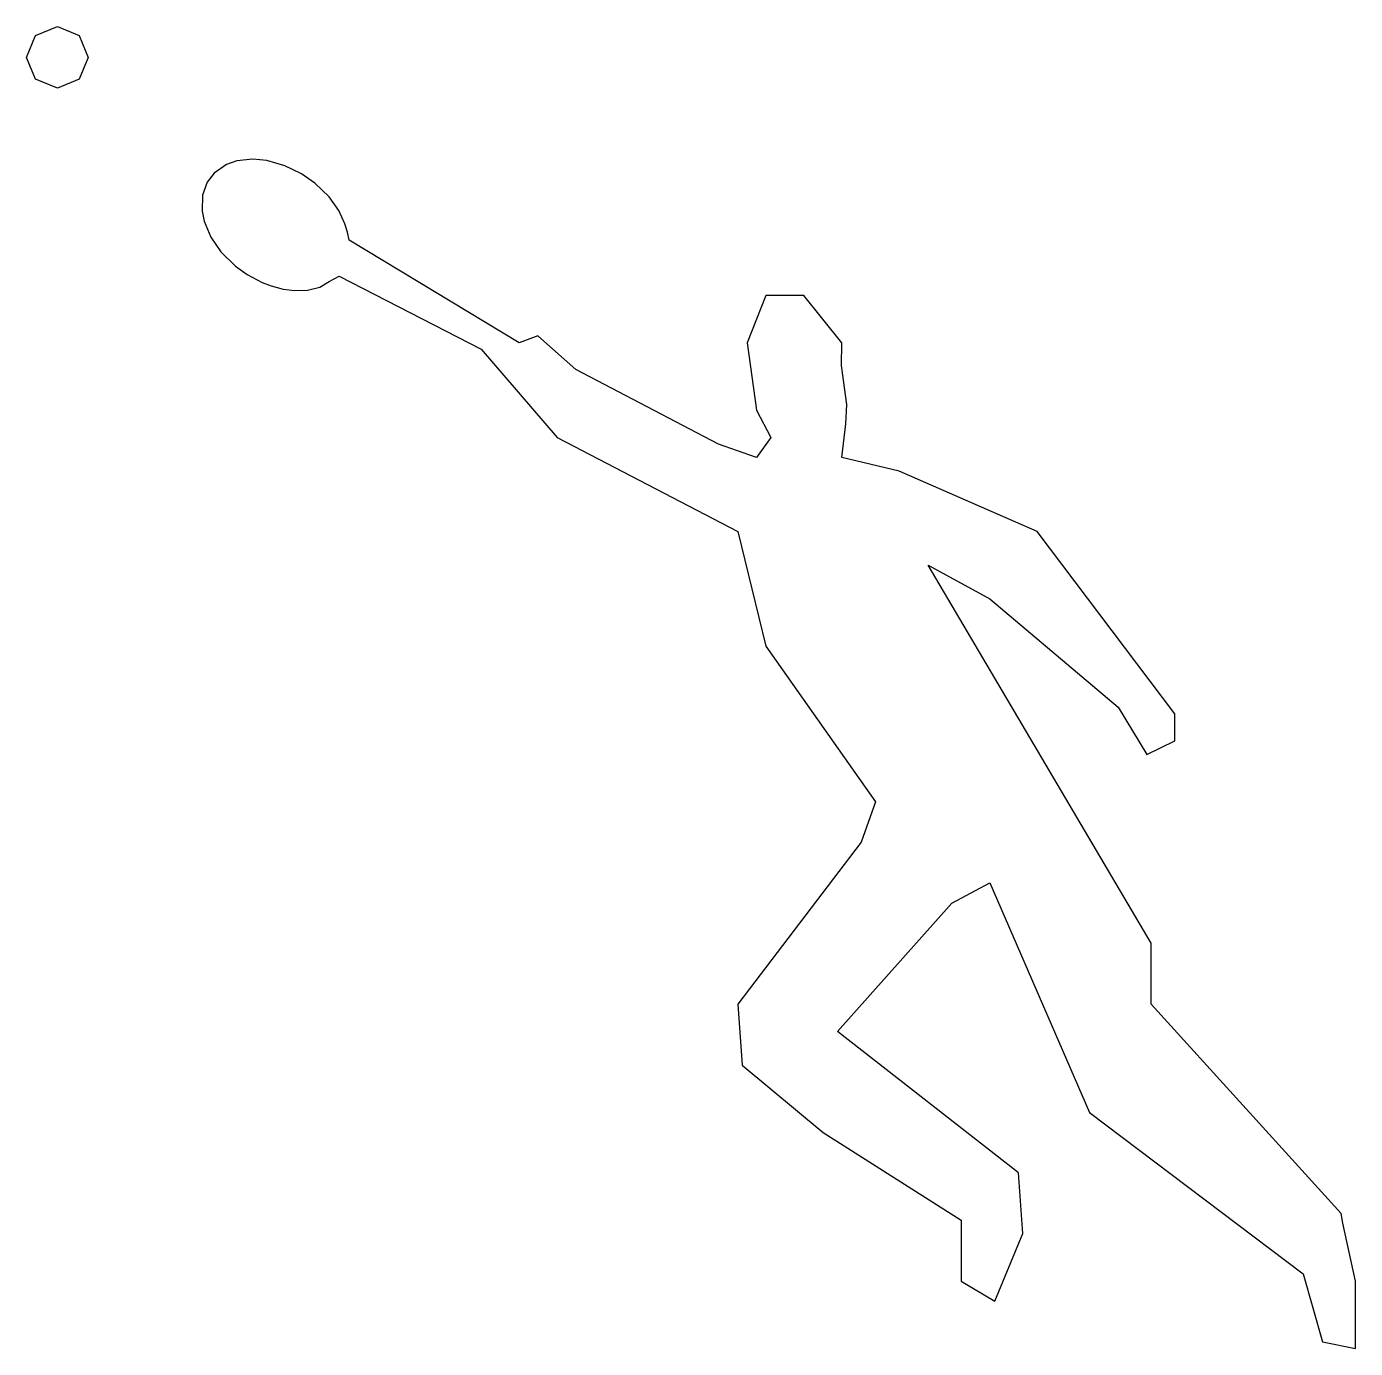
# Model space of a CAD drawing. Extents: x 327 to 2180, y 2100 to 3943.
import ezdxf

# ---------------------------------------------------------------- set-up
doc = ezdxf.new("R2010")
doc.units = 0
doc.header["$LTSCALE"] = 50
doc.layers.get('0').update_dxf_attribs({"linetype": 'CONTINUOUS'})

msp = doc.modelspace()

# ---------------------------------------------------------------- linework, layer by layer
at = {"color": 0, "linetype": 'CONTINUOUS'}
for points in [[(339.909835, 3930.883468), (370.319535, 3943.481568), (400.729135, 3930.883468), (413.319435, 3900.491968), (400.729135, 3870.079568), (370.319535, 3857.481568), (339.909835, 3870.079568), (327.319535, 3900.491968)], [(777.319535, 3645.481568), (774.785235, 3656.951168), (771.082335, 3668.456368), (762.654835, 3687.137268), (749.210835, 3706.124868), (729.411735, 3725.096468), (710.600735, 3738.090868), (687.389735, 3749.370168), (662.165135, 3756.672368), (642.618235, 3758.559068), (620.524535, 3756.212868), (605.915135, 3751.142568), (588.714035, 3739.307668), (578.929935, 3726.609168), (572.551835, 3708.634368), (571.989335, 3686.149968), (574.967335, 3671.971768), (584.112435, 3649.774868), (598.244235, 3629.189468), (618.488835, 3609.443368), (634.747235, 3597.766668), (655.637335, 3586.708968), (668.246935, 3581.825268), (684.897335, 3577.445468), (701.352335, 3575.506968), (718.991035, 3576.179668), (736.065235, 3580.164068), (749.480601, 3587.836225), (763.074242, 3595.381693), (961.319535, 3493.481568), (1067.319535, 3370.481568), (1319.319535, 3239.481568), (1358.319535, 3079.481568), (1511.319535, 2862.481568), (1491.319535, 2806.481568), (1319.319535, 2580.481568), (1325.319535, 2495.481568), (1438.319535, 2401.481568), (1630.319535, 2279.481568), (1630.319535, 2194.481568), (1677.319535, 2166.481568), (1716.319535, 2260.481568), (1710.319535, 2345.481568), (1458.319535, 2542.481568), (1617.319535, 2721.481568), (1670.319535, 2749.481568), (1809.319535, 2429.481568), (2107.319535, 2204.481568), (2134.319535, 2109.481568), (2180.319535, 2100.481568), (2180.319535, 2194.481568), (2162.920266, 2274.927603), (2160.319535, 2288.481568), (1895.319535, 2580.481568), (1895.319535, 2665.481568), (1584.319535, 3192.481568), (1670.319535, 3145.481568), (1849.319535, 2994.481568), (1889.319535, 2928.481568), (1928.319535, 2947.481568), (1928.319535, 2985.481568), (1736.319535, 3239.481568), (1544.319535, 3323.481568), (1464.319535, 3342.481568), (1469.643014, 3389.542127), (1471.153429, 3416.70588), (1463.601401, 3471.033415), (1464.319535, 3502.481568), (1411.319535, 3568.481568), (1358.319535, 3568.481568), (1332.319535, 3502.481568), (1345.319535, 3408.481568), (1365.319535, 3370.481568), (1345.319535, 3342.481568), (1292.319535, 3361.481568), (1093.319535, 3465.481568), (1040.319535, 3512.481568), (1014.319535, 3502.481568), (777.319535, 3645.481568)]]:
    msp.add_lwpolyline(points, close=True, dxfattribs=at)

doc.saveas('drawing.dxf')
